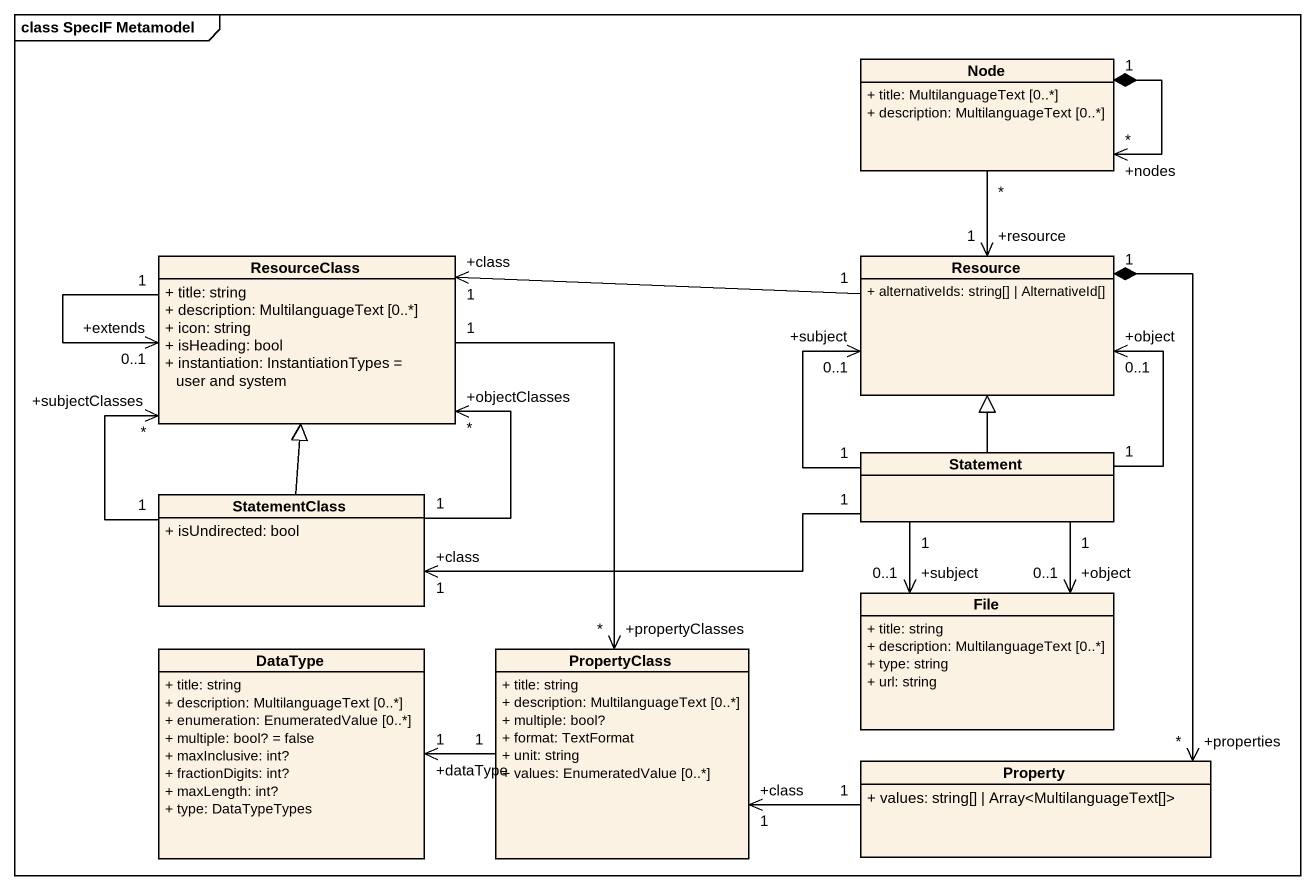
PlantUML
@startuml
mainframe class SpecIF Metamodel
hide circle
hide empty members
skinparam classAttributeIconSize 0
class "Node" as Node_ {
  + title: MultilanguageText [0..*]
  + description: MultilanguageText [0..*]
}
class ResourceClass {
  + title: string
  + description: MultilanguageText [0..*]
  + icon: string
  + isHeading: bool
  + instantiation: InstantiationTypes = user and system
}
class Resource {
  + alternativeIds: string[] | AlternativeId[]
}
class StatementClass {
  + isUndirected: bool
}
class Statement
class "File" as File_ {
  + title: string
  + description: MultilanguageText [0..*]
  + type: string
  + url: string
}
class DataType {
  + title: string
  + description: MultilanguageText [0..*]
  + enumeration: EnumeratedValue [0..*]
  + multiple: bool? = false
  + maxInclusive: int?
  + fractionDigits: int?
  + maxLength: int?
  + type: DataTypeTypes
}
class PropertyClass {
  + title: string
  + description: MultilanguageText [0..*]
  + multiple: bool?
  + format: TextFormat
  + unit: string
  + values: EnumeratedValue [0..*]
}
class Property {
  + values: string[] | Array<MultilanguageText[]>
}
Node_ "+nodes\n*" <--* "1" Node_
Node_ "*" --> "+resource\n1" Resource
ResourceClass "1" --> "+extends\n0..1" ResourceClass
ResourceClass "1" --> "+propertyClasses\n*" PropertyClass
Resource "1" -left-> "+class\n1" ResourceClass
StatementClass -up-|> ResourceClass
StatementClass "1" -up-> "+objectClasses\n*" ResourceClass
StatementClass "1" -up-> "+subjectClasses\n*" ResourceClass
StatementClass "+class\n1" <-right- "1" Statement
Statement "1" -up-> "+subject\n0..1" Resource
Statement "1" -up-> "+object\n0..1" Resource
Statement -up-|> Resource
Statement "1" --> "+subject\n0..1" File_
Statement "1" --> "+object\n0..1" File_
PropertyClass "1" -left-> "+dataType\n1" DataType
Property "+properties\n*" <-up-* "1" Resource
Property "1" -left-> "+class\n1" PropertyClass
@enduml
